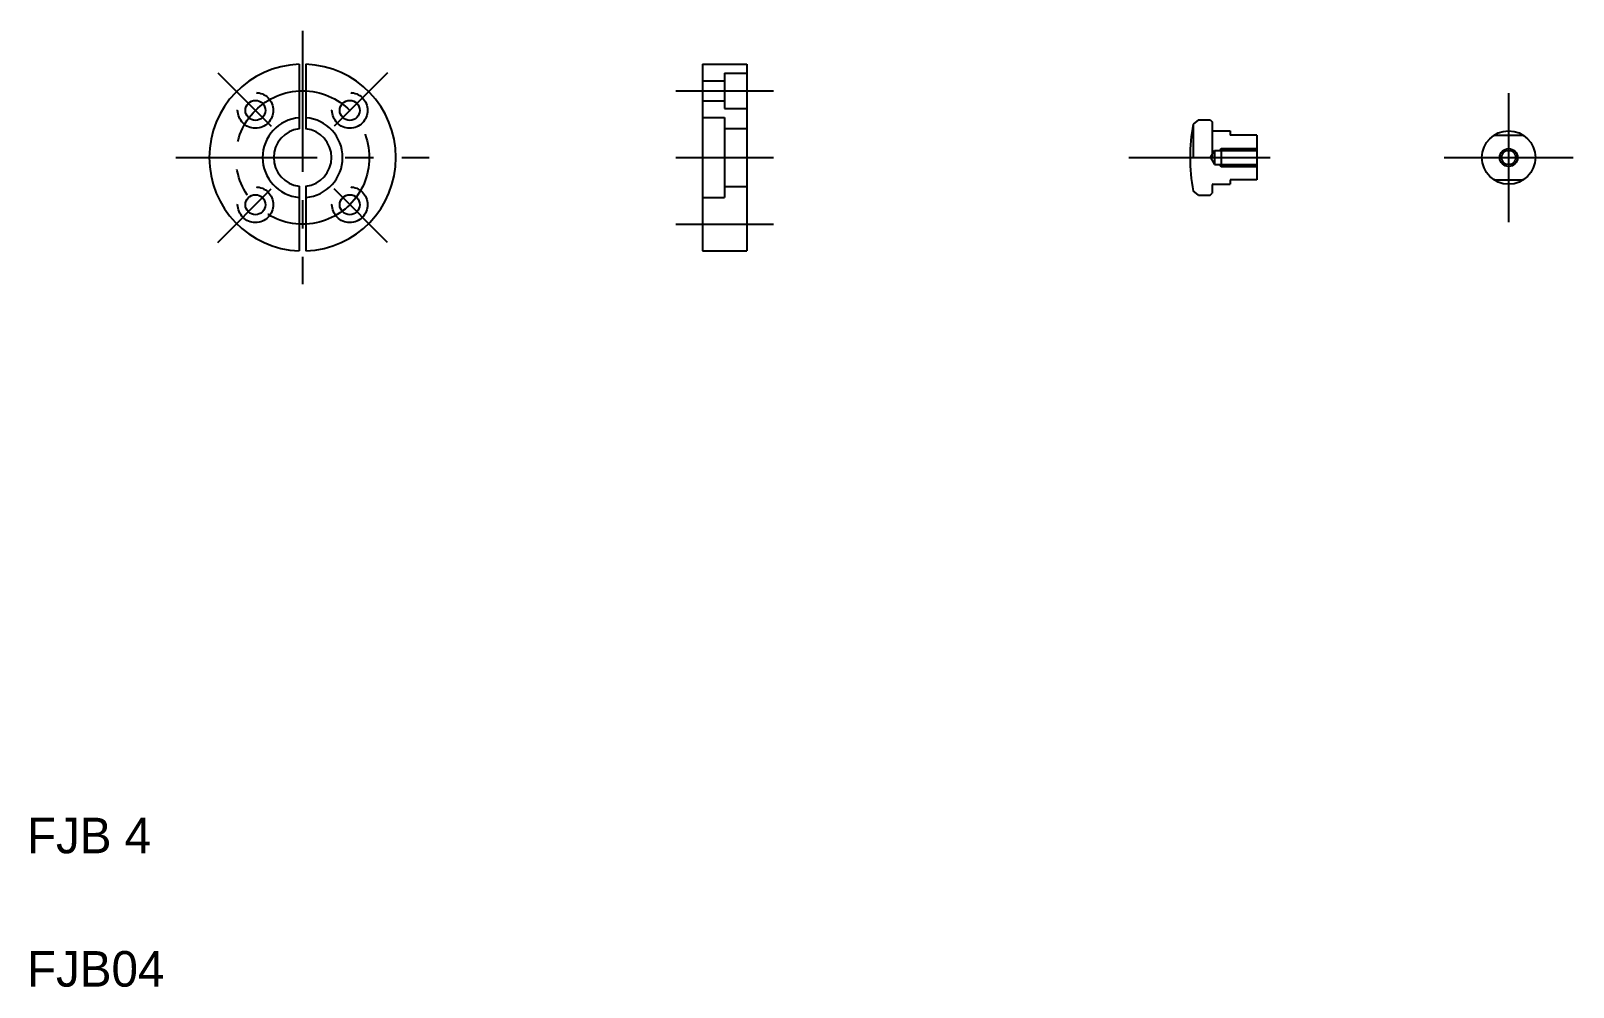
# Model space of a CAD drawing. Extents: x 53 to 400, y 20 to 235.
import ezdxf

# ---------------------------------------------------------------- set-up
doc = ezdxf.new("R2010")
doc.units = 0
doc.linetypes.add('CENTER', pattern=[50.8, 31.75, -6.35, 6.35, -6.35])
doc.linetypes.add('DASHED', pattern=[19.05, 12.7, -6.35])
doc.layers.get('0').update_dxf_attribs({"linetype": 'CONTINUOUS'})
doc.layers.add('CENTER', color=1, linetype='CENTER')

msp = doc.modelspace()

# ---------------------------------------------------------------- linework, layer by layer
at = {"color": 7, "linetype": 'CONTINUOUS'}
for p, q in [((113.08, 227.49), (113.08, 212.96)), ((114.58, 227.49), (114.58, 212.96)), ((203.76, 227.5), (203.76, 185.5)), ((203.76, 227.5), (213.76, 227.5)), ((213.76, 227.5), (213.76, 185.5)), ((315.35, 215), (314.15, 214)), ((314.15, 214), (314.15, 206.5)), ((315.35, 215), (317.94, 215)), ((317.94, 215), (318.44, 214.5)), ((318.44, 214.5), (318.44, 206.5)), ((318.64, 212.5), (322.44, 212.5)), ((322.44, 212.5), (322.44, 211.5)), ((328.44, 211.5), (322.44, 211.5)), ((328.44, 211.5), (328.44, 201.5)), ((381.79, 211.5), (388.42, 211.5)), ((208.76, 206.5), (208.76, 197.5)), ((328.44, 201.5), (322.44, 201.5)), ((322.44, 201.5), (322.44, 200.5)), ((381.79, 201.5), (388.42, 201.5)), ((113.08, 200.04), (113.08, 185.51)), ((114.58, 200.04), (114.58, 185.51)), ((208.76, 200), (213.76, 200)), ((315.35, 198), (314.15, 199)), ((315.35, 198), (317.94, 198)), ((317.94, 198), (318.44, 198.5)), ((318.44, 200.3), (318.44, 198.5)), ((318.64, 200.5), (322.44, 200.5)), ((203.76, 197.5), (208.76, 197.5)), ((203.76, 185.5), (213.76, 185.5))]:
    msp.add_line(p, q, dxfattribs=at)
at = {"color": 3, "linetype": 'DASHED'}
for p, q in [((208.76, 225.5), (208.76, 217.5)), ((208.76, 225.5), (213.76, 225.5)), ((203.76, 223.75), (208.76, 223.75)), ((203.76, 219.25), (208.76, 219.25)), ((203.76, 217), (203.76, 217)), ((203.76, 215.5), (208.76, 215.5)), ((208.76, 217.5), (213.76, 217.5)), ((208.76, 215.5), (208.76, 205)), ((208.76, 213), (213.76, 213)), ((320.04, 208.1), (320.44, 208.5)), ((320.44, 208.5), (328.44, 208.5)), ((320.44, 208.5), (320.44, 206.5)), ((203.76, 206.5), (203.76, 206.5)), ((318.01, 206.5), (318.94, 208.1)), ((318.94, 208.1), (328.44, 208.1)), ((318.94, 208.1), (318.94, 206.5))]:
    msp.add_line(p, q, dxfattribs=at)
for p, q in [((318.01, 206.5), (318.94, 204.9)), ((318.94, 206.5), (318.94, 204.9)), ((318.94, 204.9), (328.44, 204.9)), ((320.44, 206.5), (320.44, 204.5)), ((385.1, 206.5), (385.1, 206.5)), ((385.1, 206.5), (385.1, 206.5))]:
    msp.add_line(p, q)
at = {"color": 3, "linetype": 'CONTINUOUS'}
for p, q in [((320.04, 204.9), (320.44, 204.5)), ((320.44, 204.5), (328.44, 204.5)), ((328.44, 204.5), (328.44, 204.5))]:
    msp.add_line(p, q, dxfattribs=at)
at = {"color": 3, "linetype": 'DASHED'}
for centre in [(103.22, 217.11), (124.44, 217.11), (103.22, 195.89), (124.44, 195.89)]:
    msp.add_circle(centre, 4, dxfattribs=at)
at = {"color": 7, "linetype": 'CONTINUOUS'}
for centre, radius in [((103.22, 217.11), 2.25), ((124.44, 217.11), 2.25), ((385.1, 206.5), 6), ((385.1, 206.5), 1.6), ((103.22, 195.89), 2.25), ((124.44, 195.89), 2.25)]:
    msp.add_circle(centre, radius, dxfattribs=at)
at = {"color": 3, "linetype": 'CONTINUOUS'}
msp.add_circle((385.1, 206.5), 2, dxfattribs=at)
at = {"color": 7, "linetype": 'CONTINUOUS'}
for centre, radius, start, end in [((113.83, 206.5), 21, 92.0467, 267.9533), ((113.83, 206.5), 21, 272.0467, 87.9533), ((113.83, 206.5), 9, 94.7802, 265.2198), ((113.83, 206.5), 9, 274.7802, 85.2198), ((113.83, 206.5), 6.5, 96.6258, 263.3742), ((113.83, 206.5), 6.5, 276.6258, 83.3742), ((353.44, 206.5), 40, 169.1931, 190.8069), ((318.64, 212.7), 0.2, 180, 270), ((318.64, 200.3), 0.2, 90.0002, 180)]:
    msp.add_arc(centre, radius, start, end, dxfattribs=at)
at = {"layer": 'CENTER', "color": 1, "linetype": 'CENTER'}
for p, q in [((113.83, 235), (113.83, 178)), ((94.74, 225.59), (106.76, 213.57)), ((132.92, 225.59), (120.9, 213.57)), ((197.76, 221.5), (219.76, 221.5)), ((385.1, 221), (385.1, 192)), ((85.33, 206.5), (142.33, 206.5)), ((197.76, 206.5), (219.76, 206.5)), ((299.67, 206.5), (333.07, 206.5)), ((370.6, 206.5), (399.6, 206.5)), ((94.74, 187.41), (106.76, 199.43)), ((132.92, 187.41), (120.9, 199.43)), ((197.76, 191.5), (219.76, 191.5))]:
    msp.add_line(p, q, dxfattribs=at)
msp.add_circle((113.83, 206.5), 15, dxfattribs=at)

# ---------------------------------------------------------------- texts
at = {"color": 7, "linetype": 'CONTINUOUS'}
for s, p in [('FJB 4', (51.83, 50)), ('FJB04', (51.83, 20))]:
    msp.add_text(s, height=8, dxfattribs=at).set_placement(p)

doc.saveas('drawing.dxf')
